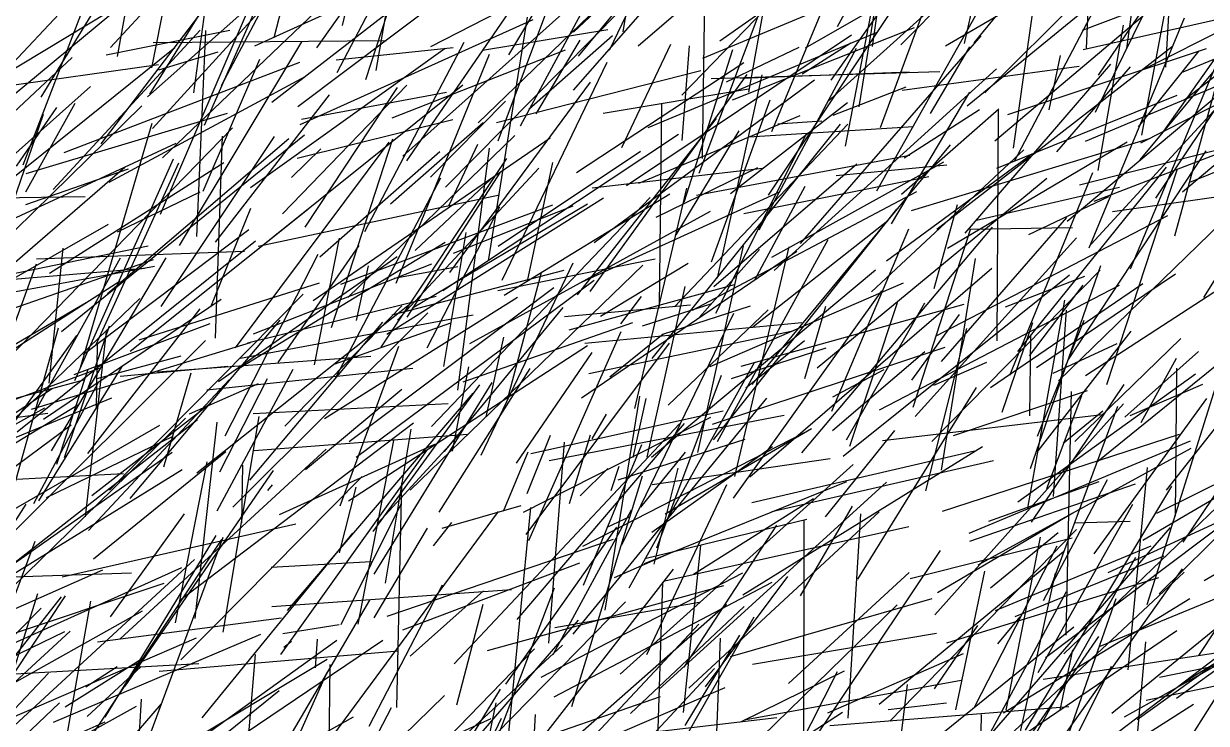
# Model space of a CAD drawing. Header units: metres. Extents: x 0 to 1019, y 0 to 619.
# Drawn here: x 592.2 to 688.9, y 428.6 to 485.8 of the extents above; entities that cross this region are included whole.
import ezdxf

# ---------------------------------------------------------------- set-up
doc = ezdxf.new("R2010")
doc.units = ezdxf.units.M

msp = doc.modelspace()

# ---------------------------------------------------------------- linework, layer by layer
at = {"color": 120}
for p, q in [((637.163, 485.1), (656.778, 503.544)), ((658.248, 481.175), (670.941, 499.064)), ((617.81, 481.805), (626.337, 498.098)), ((577.408, 471.369), (597.196, 471.666)), ((674.341, 446.154), (677.366, 463.185))]:
    msp.add_line(p, q, dxfattribs=at)
at = {"color": 55}
for p, q in [((612.661, 484.653), (617.365, 502.736)), ((659.513, 451.746), (665.922, 462.947)), ((669.164, 418.264), (687.91, 430.13))]:
    msp.add_line(p, q, dxfattribs=at)
at = {"color": 117}
for p, q in [((682.43, 483.773), (685.087, 502.493)), ((669.165, 484.166), (672.203, 498.043)), ((651.816, 433.394), (666.875, 435.939))]:
    msp.add_line(p, q, dxfattribs=at)
at = {"color": 75}
for p, q in [((599.264, 483.845), (615.994, 501.917)), ((679.875, 478.551), (686.525, 492.116)), ((603.346, 470.2), (611.685, 489.588)), ((655.842, 450.69), (671.447, 469.143)), ((603.407, 420.322), (619.161, 429.101))]:
    msp.add_line(p, q, dxfattribs=at)
at = {"color": 229}
for p, q in [((641.22, 485.115), (644.054, 502.261)), ((683.74, 443.529), (703.078, 454.895)), ((601.546, 425.015), (608.489, 443.786))]:
    msp.add_line(p, q, dxfattribs=at)
at = {"color": 224}
for p, q in [((608.358, 480.724), (618.76, 500.445)), ((676.431, 447.123), (677.506, 462.351)), ((603.111, 457.321), (620.565, 458.582))]:
    msp.add_line(p, q, dxfattribs=at)
at = {"color": 19}
for p, q in [((620.174, 481.231), (626.205, 499.996)), ((656.156, 483.824), (670.964, 492.314)), ((585.603, 426.558), (595.953, 436.101))]:
    msp.add_line(p, q, dxfattribs=at)
at = {"color": 231}
for p, q in [((642.459, 483.977), (660.506, 499.594)), ((675.172, 450.836), (682.79, 460.648)), ((618.017, 442.496), (619.373, 447.873))]:
    msp.add_line(p, q, dxfattribs=at)
at = {"color": 17}
for p, q in [((646.01, 479.934), (664.735, 499.25)), ((586.956, 463.061), (602.874, 465.948)), ((636.791, 460.737), (650.321, 464.457)), ((640.502, 440.498), (644.79, 442.379))]:
    msp.add_line(p, q, dxfattribs=at)
at = {"color": 56}
msp.add_line((651.506, 480.188), (654.903, 499.101), dxfattribs=at)
at = {"color": 107}
for p, q in [((663.955, 484.054), (678.427, 498.752)), ((676.849, 456.569), (695.893, 475.099)), ((589.435, 455.768), (593.199, 466.156)), ((680.068, 450.005), (695.919, 462.858)), ((685.095, 439.147), (704.737, 458.58)), ((607.983, 445.953), (614.225, 457.531)), ((648.602, 419.919), (649.191, 435.537)), ((595.558, 429.911), (602.066, 433.986))]:
    msp.add_line(p, q, dxfattribs=at)
at = {"color": 101}
for p, q in [((649.135, 484.402), (668.774, 498.266)), ((603.525, 474.805), (620.64, 491.162)), ((650.825, 481.338), (664.618, 481.844)), ((582.741, 460.333), (601.825, 479.083)), ((635.127, 435.104), (636.417, 451.571)), ((625.979, 424.435), (644.272, 430.741))]:
    msp.add_line(p, q, dxfattribs=at)
at = {"color": 32}
for p, q in [((669.944, 484.213), (681.017, 497.707)), ((602.703, 477.224), (614.904, 490.567)), ((586.331, 429.058), (601.876, 437.774)), ((657.98, 429.407), (669.082, 434.282))]:
    msp.add_line(p, q, dxfattribs=at)
at = {"color": 198}
for p, q in [((602.297, 479.809), (621.964, 497.263)), ((637.397, 473.621), (651.111, 482.627)), ((611.352, 467.579), (631.112, 471.8)), ((637.926, 443.04), (656.069, 452.356)), ((637.03, 429.933), (642.803, 448.798))]:
    msp.add_line(p, q, dxfattribs=at)
at = {"color": 252}
for p, q in [((637.151, 480.354), (651.534, 496.739)), ((587.298, 438.781), (604.326, 450.734)), ((620.845, 437.179), (625.201, 444.52))]:
    msp.add_line(p, q, dxfattribs=at)
at = {"color": 208}
for p, q in [((658.758, 485.557), (664.872, 496.723)), ((624.201, 467.246), (630.403, 473.079)), ((675.19, 432.711), (682.937, 446.474)), ((643.004, 442.051), (656.24, 445.265))]:
    msp.add_line(p, q, dxfattribs=at)
at = {"color": 44}
for p, q in [((662.28, 477.294), (669.475, 496.803)), ((628.666, 459.628), (648.356, 470.467)), ((581.31, 447.99), (600.337, 449)), ((631.872, 423.906), (649.56, 431.482))]:
    msp.add_line(p, q, dxfattribs=at)
at = {"color": 191}
for p, q in [((593.601, 479.771), (603.337, 495.722)), ((645.563, 468.529), (650.703, 477.024)), ((586.365, 434.948), (605.417, 453.525))]:
    msp.add_line(p, q, dxfattribs=at)
at = {"color": 47}
for p, q in [((598.491, 475.968), (613.55, 495.677)), ((651.11, 470.272), (666.227, 473.285)), ((597.019, 458.735), (610.581, 468.957)), ((600.058, 456.965), (608.878, 457.787)), ((674.632, 445.017), (682.235, 456.278))]:
    msp.add_line(p, q, dxfattribs=at)
at = {"color": 2}
for p, q in [((606.948, 477.497), (615.202, 496.215)), ((647.75, 482.968), (659.881, 488.04))]:
    msp.add_line(p, q, dxfattribs=at)
at = {"color": 245}
msp.add_line((679.145, 483.786), (679.684, 496.18), dxfattribs=at)
at = {"color": 27}
for p, q in [((680.125, 481.59), (690.058, 496.295)), ((627.349, 467.027), (637.121, 470.883))]:
    msp.add_line(p, q, dxfattribs=at)
at = {"color": 249}
for p, q in [((602.649, 482.189), (605.201, 495.041)), ((633.366, 447.364), (635.279, 452.123)), ((605.01, 433.743), (619.872, 448.751))]:
    msp.add_line(p, q, dxfattribs=at)
at = {"color": 68}
for p, q in [((661.632, 483.933), (663.212, 495.048)), ((596.82, 457.653), (602.684, 477.653)), ((642.825, 421.29), (651.952, 437.273)), ((671.513, 423.191), (680.137, 435.669))]:
    msp.add_line(p, q, dxfattribs=at)
at = {"color": 162}
for p, q in [((673.153, 475.606), (675.889, 494.94)), ((599.146, 472.831), (615.239, 481.486)), ((627.388, 433.419), (645.84, 453.057)), ((624.532, 421.304), (641.419, 438.504)), ((646.289, 428.385), (650.776, 435.776)), ((650.859, 428.689), (659.339, 432.86))]:
    msp.add_line(p, q, dxfattribs=at)
at = {"color": 67}
for p, q in [((631.874, 483.242), (638.265, 493.995)), ((673.53, 458.973), (685.696, 474.061)), ((608.204, 449.139), (612.125, 456.762)), ((633.069, 445.836), (648.406, 453.59)), ((685.109, 432.336), (704.957, 436.413))]:
    msp.add_line(p, q, dxfattribs=at)
at = {"color": 143}
msp.add_line((632.832, 477.43), (641.769, 494.046), dxfattribs=at)
at = {"color": 140}
for p, q in [((683.527, 474.654), (699.7, 494.127)), ((614.889, 477.968), (626.757, 480.181)), ((671.815, 473.967), (686.572, 479.95)), ((679.775, 471.26), (699.524, 478.897)), ((575.309, 444.007), (593.89, 454.377))]:
    msp.add_line(p, q, dxfattribs=at)
at = {"color": 185}
for p, q in [((685.626, 482.232), (686.318, 494.084)), ((623.526, 474.569), (636.347, 493.257)), ((647.703, 474.75), (647.935, 489.717)), ((602.489, 480.029), (606.584, 486.589)), ((613.218, 434.193), (625.162, 450.873)), ((671.897, 435.072), (673.718, 437.273))]:
    msp.add_line(p, q, dxfattribs=at)
at = {"color": 221}
for p, q in [((614.598, 479.013), (633.666, 493.361)), ((586.605, 479.248), (605.388, 490.568)), ((599.264, 437.278), (605.312, 445.691))]:
    msp.add_line(p, q, dxfattribs=at)
at = {"color": 160}
for p, q in [((621.004, 481.971), (622.886, 492.874)), ((687.61, 472.821), (702.764, 479.051)), ((633.656, 450.638), (649.415, 454.12)), ((625.713, 443.071), (627.204, 444.975)), ((678.152, 444.951), (682.722, 445.1))]:
    msp.add_line(p, q, dxfattribs=at)
at = {"color": 246}
for p, q in [((625.476, 483.92), (644.093, 493.489)), ((677.555, 469.636), (694.264, 483.621))]:
    msp.add_line(p, q, dxfattribs=at)
at = {"color": 37}
for p, q in [((659.425, 475.76), (662.734, 492.938)), ((686.377, 468.428), (691.288, 486.385)), ((613.537, 452.88), (623.1, 462.723)), ((644.633, 440.211), (664.609, 444.647)), ((586.553, 423.908), (606.13, 441.954))]:
    msp.add_line(p, q, dxfattribs=at)
at = {"color": 28}
for p, q in [((667.609, 483.978), (683.051, 493.021)), ((623.789, 447.626), (642.834, 466.046))]:
    msp.add_line(p, q, dxfattribs=at)
at = {"color": 78}
for p, q in [((612.461, 479.362), (628.743, 491.989)), ((610.723, 472.381), (626.652, 483.794)), ((674.141, 427.996), (686.123, 447.959))]:
    msp.add_line(p, q, dxfattribs=at)
at = {"color": 36}
for p, q in [((618.256, 485.633), (619.841, 492.305)), ((617.769, 456.967), (626.309, 473.184)), ((626.162, 445.838), (633.611, 457.573)), ((643.567, 444.206), (653.434, 451.195)), ((662.182, 430.131), (677.248, 442.612))]:
    msp.add_line(p, q, dxfattribs=at)
at = {"color": 92}
for p, q in [((623.191, 474.957), (642.669, 492.355)), ((621.423, 459.323), (631.696, 474.768)), ((647.337, 450.704), (651.066, 467.614)), ((651.254, 456), (656.056, 459.887))]:
    msp.add_line(p, q, dxfattribs=at)
at = {"color": 124}
for p, q in [((631.003, 476.213), (637.074, 492.499)), ((678.561, 472.609), (693.693, 476.456)), ((614.072, 473.2), (616.484, 475.545))]:
    msp.add_line(p, q, dxfattribs=at)
at = {"color": 62}
for p, q in [((653.393, 476.967), (659.806, 492.423)), ((634.102, 478.416), (637.717, 484.445)), ((603.412, 462.648), (612.688, 476.572)), ((644.144, 431.329), (662.765, 448.281))]:
    msp.add_line(p, q, dxfattribs=at)
at = {"color": 151}
for p, q in [((599.84, 483.114), (601.354, 491.504)), ((679.06, 457), (695.059, 467.427)), ((616.778, 453.487), (632.564, 463.42)), ((670.544, 425.423), (687.139, 440.93))]:
    msp.add_line(p, q, dxfattribs=at)
at = {"color": 253}
for p, q in [((611.091, 483.972), (626.08, 490.802)), ((655.725, 467.816), (670.527, 484.8)), ((599.853, 468.755), (606.601, 472.034)), ((590.261, 432.548), (595.262, 438.905)), ((594.593, 428.648), (611.575, 435.842))]:
    msp.add_line(p, q, dxfattribs=at)
at = {"color": 189}
msp.add_line((660.531, 478.991), (662.521, 491.272), dxfattribs=at)
at = {"color": 187}
for p, q in [((670.818, 480.146), (681.535, 490.819)), ((592.126, 474.247), (597.691, 488.725)), ((584.646, 474.465), (600.419, 487.496)), ((682.75, 465.727), (690.925, 485.202)), ((648.444, 466.307), (653.264, 479.563)), ((667.268, 449.273), (670.053, 466.589)), ((618.075, 446.353), (622.853, 459.398)), ((609.803, 418.315), (611.126, 434.201))]:
    msp.add_line(p, q, dxfattribs=at)
at = {"color": 23}
for p, q in [((673.248, 474.537), (682.051, 491.334)), ((620.087, 468.789), (628.204, 484.293)), ((639.753, 437.815), (642.589, 455.332))]:
    msp.add_line(p, q, dxfattribs=at)
at = {"color": 171}
for p, q in [((629.358, 477.689), (642.207, 490.086)), ((616.149, 483.813), (618.873, 487.653)), ((675.037, 457.664), (686.435, 465.318)), ((639.903, 444.598), (641.761, 445.47)), ((633.236, 425.613), (645.351, 441.172))]:
    msp.add_line(p, q, dxfattribs=at)
at = {"color": 118}
for p, q in [((661.972, 472.111), (672.274, 490.389)), ((683.656, 476.678), (685.775, 487.885)), ((621.765, 440.029), (623.87, 452.62)), ((637.701, 447.178), (639.98, 449.391)), ((680.914, 440.89), (694.114, 446.985))]:
    msp.add_line(p, q, dxfattribs=at)
at = {"color": 40}
for p, q in [((579.389, 469.97), (597.98, 489.703)), ((676.081, 478.738), (677.012, 483.191)), ((639.595, 478.464), (651.509, 480.468))]:
    msp.add_line(p, q, dxfattribs=at)
at = {"color": 54}
for p, q in [((637.559, 483.141), (642.865, 489.538)), ((679.522, 467.767), (695.837, 485.49)), ((627.681, 455.82), (630.287, 475.599)), ((687.043, 443.382), (695.155, 455.408)), ((589.029, 425.548), (593.32, 439.176))]:
    msp.add_line(p, q, dxfattribs=at)
at = {"color": 132}
for p, q in [((640.103, 483.637), (642.741, 489.123)), ((594.284, 465.385), (608.552, 474.447)), ((655.746, 438.991), (659.995, 446.311)), ((620.91, 420.806), (636.267, 434.958))]:
    msp.add_line(p, q, dxfattribs=at)
at = {"color": 227}
for p, q in [((678.806, 485.258), (689.46, 489.292)), ((637.472, 463.608), (648.866, 478.037)), ((648.814, 462.108), (656.255, 476.829)), ((623.553, 461.775), (631.193, 473.64)), ((640.238, 447.6), (640.907, 449.59)), ((654.76, 431.812), (664.624, 440.899))]:
    msp.add_line(p, q, dxfattribs=at)
at = {"color": 110}
for p, q in [((606.098, 480.128), (607.207, 488.467)), ((593.202, 466.562), (610.232, 467.179)), ((643.746, 441.575), (645.734, 449.429)), ((675.588, 432.163), (690.799, 434.487))]:
    msp.add_line(p, q, dxfattribs=at)
at = {"color": 128}
for p, q in [((647.446, 473.571), (653.111, 488.688)), ((655.37, 425.045), (667.2, 442.688))]:
    msp.add_line(p, q, dxfattribs=at)
at = {"color": 85}
for p, q in [((653.117, 471.763), (664.411, 488.681)), ((627.245, 450.809), (628.603, 457.722)), ((595.143, 424.439), (597.644, 438.557))]:
    msp.add_line(p, q, dxfattribs=at)
at = {"color": 188}
for p, q in [((687.008, 472.047), (705.728, 487.884)), ((615.963, 457.888), (618.009, 468.241)), ((592.798, 454.255), (610.717, 459.71))]:
    msp.add_line(p, q, dxfattribs=at)
at = {"color": 123}
for p, q in [((687.205, 479.609), (698.203, 488.204)), ((584.072, 446.433), (601.654, 463.302)), ((597.365, 429.104), (601.766, 433.196))]:
    msp.add_line(p, q, dxfattribs=at)
at = {"color": 184}
for p, q in [((626.694, 472.417), (641.04, 486.928)), ((672.52, 462.631), (679.003, 465.146))]:
    msp.add_line(p, q, dxfattribs=at)
at = {"color": 156}
for p, q in [((671.629, 476.216), (684.403, 486.99)), ((649.669, 481.046), (655.622, 483.868)), ((580.21, 450.899), (598.357, 457.612))]:
    msp.add_line(p, q, dxfattribs=at)
at = {"color": 192}
for p, q in [((683.619, 481.952), (694.317, 487.331)), ((652.365, 468.919), (660.306, 483.801)), ((609.507, 459.283), (622.066, 476.1))]:
    msp.add_line(p, q, dxfattribs=at)
at = {"color": 122}
for p, q in [((684.825, 471.511), (695.195, 487.067)), ((609.279, 446.247), (625.239, 462.141)), ((658.361, 452.507), (665.913, 458.978)), ((591.478, 441.744), (606.393, 453.41))]:
    msp.add_line(p, q, dxfattribs=at)
at = {"color": 46}
for p, q in [((614.799, 477.532), (633.867, 486.136)), ((612.429, 441.339), (620.59, 441.801)), ((673.306, 437.285), (685.496, 442.261))]:
    msp.add_line(p, q, dxfattribs=at)
at = {"color": 73}
msp.add_line((630.201, 466.396), (633.395, 486.313), dxfattribs=at)
at = {"color": 20}
for p, q in [((657.951, 479.411), (665.765, 486.444)), ((642.517, 472.739), (655.714, 478.277)), ((641.703, 439.633), (651.993, 458.119))]:
    msp.add_line(p, q, dxfattribs=at)
at = {"color": 212}
msp.add_line((669.379, 479.069), (678.462, 486.481), dxfattribs=at)
at = {"color": 204}
for p, q in [((678.855, 483.676), (691.832, 486.597)), ((671.291, 456.035), (683.743, 464.544)), ((680.249, 434.88), (692.776, 440.023))]:
    msp.add_line(p, q, dxfattribs=at)
at = {"color": 106}
for p, q in [((679.349, 467.456), (687.164, 486.261)), ((648.332, 457.76), (664.151, 464.591))]:
    msp.add_line(p, q, dxfattribs=at)
at = {"color": 59}
msp.add_line((594.573, 472.217), (606.616, 485.256), dxfattribs=at)
at = {"color": 250}
for p, q in [((598.911, 483.256), (609.025, 485.268)), ((651.773, 456.279), (668.004, 475.871)), ((581.509, 452.478), (597.076, 456.656)), ((620.841, 440.765), (630.494, 456.449)), ((626.408, 444.516), (632.88, 446.389))]:
    msp.add_line(p, q, dxfattribs=at)
at = {"color": 70}
for p, q in [((606.338, 468.382), (607.061, 485.23)), ((595.486, 475.257), (614.749, 482.64)), ((649.996, 471.907), (659.575, 479.342))]:
    msp.add_line(p, q, dxfattribs=at)
at = {"color": 228}
msp.add_line((629.722, 483.618), (639.97, 485.303), dxfattribs=at)
at = {"color": 155}
for p, q in [((643.267, 477.3), (662.018, 485.101)), ((658.396, 478.301), (664.37, 480.633)), ((684.891, 445.751), (703.076, 454.771)), ((580.887, 420.755), (598.826, 428.673))]:
    msp.add_line(p, q, dxfattribs=at)
at = {"color": 43}
for p, q in [((650.171, 479.568), (665.078, 485.474)), ((587.52, 433.397), (605.106, 441.292))]:
    msp.add_line(p, q, dxfattribs=at)
at = {"color": 158}
for p, q in [((680.107, 473.781), (682.168, 485.668)), ((681.271, 470.424), (695.793, 472.464))]:
    msp.add_line(p, q, dxfattribs=at)
at = {"color": 115}
for p, q in [((683.596, 476.051), (702.351, 485.577)), ((589.363, 433.08), (595.52, 436.067)), ((604.137, 423.619), (621.559, 435.367)), ((597.255, 431.557), (599.799, 433.198))]:
    msp.add_line(p, q, dxfattribs=at)
at = {"color": 64}
for p, q in [((685.482, 477.001), (691.116, 485.009)), ((645.423, 462.625), (659.606, 477.575)), ((578.013, 445.13), (594.503, 455.946)), ((637.45, 427.536), (649.689, 438.306)), ((651.114, 428.846), (668.882, 432.077)), ((623.369, 418.524), (631.183, 431.358))]:
    msp.add_line(p, q, dxfattribs=at)
at = {"color": 97}
for p, q in [((602.755, 484.259), (621.829, 484.414)), ((607.465, 462.638), (610.765, 470.7)), ((622.317, 461.986), (636.406, 465.621)), ((662.189, 454.201), (681.83, 464.391)), ((590.409, 443.277), (607.046, 459.864))]:
    msp.add_line(p, q, dxfattribs=at)
at = {"color": 21}
for p, q in [((604.921, 467.653), (614.935, 484.301)), ((672.702, 478.358), (688.948, 483.769)), ((612.465, 438.113), (632.096, 439.517))]:
    msp.add_line(p, q, dxfattribs=at)
at = {"color": 247}
msp.add_line((633.499, 478.792), (640.339, 484.824), dxfattribs=at)
at = {"color": 50}
for p, q in [((641.116, 475.653), (645.126, 484.114)), ((613.454, 434.791), (614.079, 435.276))]:
    msp.add_line(p, q, dxfattribs=at)
at = {"color": 175}
for p, q in [((641.493, 472.556), (659.914, 484.89)), ((617.726, 482.836), (627.299, 483.852)), ((610.672, 448.438), (621.556, 461.364)), ((587.314, 438.298), (605.134, 449.331))]:
    msp.add_line(p, q, dxfattribs=at)
at = {"color": 225}
for p, q in [((646.044, 476.24), (646.654, 483.985)), ((595.255, 460.624), (615.138, 476.696))]:
    msp.add_line(p, q, dxfattribs=at)
at = {"color": 112}
for p, q in [((655.877, 481.686), (659.847, 484.215)), ((650.353, 448.752), (654.798, 467.549))]:
    msp.add_line(p, q, dxfattribs=at)
at = {"color": 211}
for p, q in [((578.119, 466.171), (596.13, 483.015)), ((674.515, 453.715), (674.588, 460.245)), ((682.714, 453.731), (688.652, 456.294))]:
    msp.add_line(p, q, dxfattribs=at)
at = {"color": 53}
for p, q in [((585.179, 468.281), (604.525, 483.835)), ((664.946, 454.435), (669.654, 468.964))]:
    msp.add_line(p, q, dxfattribs=at)
at = {"color": 39}
for p, q in [((603.227, 482.028), (608.082, 483.483)), ((679.072, 476.177), (690.352, 480.932)), ((619.362, 450.318), (638.86, 464.813)), ((579.884, 452.835), (597.283, 462.986)), ((594.027, 447.034), (604.382, 452.059)), ((619.532, 436.67), (622.443, 451.696)), ((622.712, 429.843), (623.105, 448.241))]:
    msp.add_line(p, q, dxfattribs=at)
at = {"color": 238}
for p, q in [((622.32, 478.103), (636.515, 483.657)), ((642.972, 441.624), (659.514, 448.347)), ((663.045, 428.723), (678.328, 444.414)), ((616.035, 433.111), (616.202, 435.449)), ((623.624, 412.926), (631.267, 428.977))]:
    msp.add_line(p, q, dxfattribs=at)
at = {"color": 77}
for p, q in [((622.655, 464.559), (630.275, 483.309)), ((622.753, 461.541), (634.323, 473.964))]:
    msp.add_line(p, q, dxfattribs=at)
at = {"color": 237}
for p, q in [((646.21, 471.186), (650.199, 483.682)), ((686.517, 430.626), (706.327, 444.9))]:
    msp.add_line(p, q, dxfattribs=at)
at = {"color": 215}
for p, q in [((666.362, 478.456), (669.587, 483.907)), ((616.413, 426.135), (631.023, 445.888)), ((671.748, 414.335), (681.196, 433.238)), ((662.536, 415.807), (664.49, 431.725))]:
    msp.add_line(p, q, dxfattribs=at)
at = {"color": 103}
for p, q in [((666.903, 468.985), (686.182, 483.943)), ((622.18, 471.068), (629.765, 477.71))]:
    msp.add_line(p, q, dxfattribs=at)
at = {"color": 142}
for p, q in [((683.4, 477.365), (688.365, 483.581)), ((646.893, 462.365), (665.259, 472.056)), ((659.778, 451.221), (663.68, 462.992)), ((671.064, 427.358), (686.02, 444.568))]:
    msp.add_line(p, q, dxfattribs=at)
at = {"color": 180}
for p, q in [((686.907, 481.794), (690.969, 483.458)), ((618.112, 464.481), (635.464, 470.964)), ((622.477, 464.985), (627.688, 465.941)), ((669.551, 444.113), (687.649, 451.67)), ((646.988, 440.761), (656.798, 446.949))]:
    msp.add_line(p, q, dxfattribs=at)
at = {"color": 194}
for p, q in [((587.707, 480.271), (603.182, 482.446)), ((680.793, 456.274), (686.592, 473.907)), ((593.794, 453.432), (608.333, 463.247)), ((687.022, 431.874), (697.626, 438.415))]:
    msp.add_line(p, q, dxfattribs=at)
at = {"color": 169}
for p, q in [((606.842, 472.092), (611.495, 482.879)), ((627.024, 465.432), (638.56, 480.997)), ((617.567, 457.946), (627.127, 461.328)), ((649.723, 414.941), (658.751, 432.8))]:
    msp.add_line(p, q, dxfattribs=at)
at = {"color": 167}
for p, q in [((631.309, 464.803), (639.901, 482.641)), ((669.571, 468.986), (677.989, 469.116))]:
    msp.add_line(p, q, dxfattribs=at)
at = {"color": 240}
for p, q in [((653.575, 465.607), (671.764, 482.088)), ((643.531, 450.328), (661.874, 465.656))]:
    msp.add_line(p, q, dxfattribs=at)
at = {"color": 116}
for p, q in [((664.063, 480.354), (678.54, 482.321)), ((588.372, 463.61), (600.434, 474.052)), ((591.617, 452.416), (611.136, 468.027)), ((664.708, 440.395), (677.964, 443.729))]:
    msp.add_line(p, q, dxfattribs=at)
at = {"color": 159}
msp.add_line((669.219, 468.651), (681.131, 482.473), dxfattribs=at)
at = {"color": 200}
msp.add_line((676.706, 475.322), (682.731, 482.265), dxfattribs=at)
at = {"color": 164}
for p, q in [((630.865, 477.698), (647.582, 481.96)), ((657.11, 457.645), (675.893, 473.168))]:
    msp.add_line(p, q, dxfattribs=at)
at = {"color": 149}
for p, q in [((638.515, 463.885), (651.364, 481.622)), ((677.623, 458.243), (688.933, 475.387)), ((650.886, 457.773), (669.123, 462.858)), ((632.488, 449.851), (638.688, 458.89)), ((605.729, 453.885), (611.378, 456.369)), ((646.597, 431.428), (662.162, 445.851)), ((682.261, 429.086), (698.558, 438.229)), ((635.818, 419.21), (648.689, 433.03))]:
    msp.add_line(p, q, dxfattribs=at)
at = {"color": 35}
msp.add_line((638.838, 467.883), (656.881, 481.196), dxfattribs=at)
at = {"color": 63}
for p, q in [((648.416, 481.304), (667.135, 481.874)), ((597.752, 447.189), (607.44, 454.755)), ((671.275, 439.647), (676.818, 444.159)), ((587.607, 422.325), (601.394, 429.962))]:
    msp.add_line(p, q, dxfattribs=at)
at = {"color": 95}
for p, q in [((648.929, 464.98), (652.611, 481.599)), ((672.352, 429.427), (687.609, 438.757))]:
    msp.add_line(p, q, dxfattribs=at)
at = {"color": 217}
for p, q in [((583.528, 468.118), (597.633, 480.65)), ((640.966, 432.589), (660.055, 449.728))]:
    msp.add_line(p, q, dxfattribs=at)
at = {"color": 66}
for p, q in [((608.739, 465.279), (628.089, 480.794)), ((638.405, 457.17), (655.118, 460.678))]:
    msp.add_line(p, q, dxfattribs=at)
at = {"color": 239}
msp.add_line((613.336, 470.237), (623.518, 480.753), dxfattribs=at)
at = {"color": 58}
for p, q in [((615.186, 469.142), (622.747, 480.558)), ((638.087, 459.645), (655.847, 461.337)), ((588.045, 434.81), (603.67, 440.023))]:
    msp.add_line(p, q, dxfattribs=at)
at = {"color": 114}
for p, q in [((663.183, 469.413), (669.602, 480.177)), ((618.734, 446.77), (638.294, 459.456))]:
    msp.add_line(p, q, dxfattribs=at)
at = {"color": 83}
for p, q in [((592.326, 472.045), (596.367, 479.287)), ((574.649, 451.266), (594.131, 453.939)), ((600.468, 431.597), (612.596, 449.25)), ((630.124, 434.506), (649.47, 439.822))]:
    msp.add_line(p, q, dxfattribs=at)
at = {"color": 138}
for p, q in [((607.852, 467.908), (617.198, 479.985)), ((674.474, 458.627), (678.858, 464.408)), ((615.236, 449.334), (623.113, 455.883)), ((599.012, 421.865), (617.792, 435.358))]:
    msp.add_line(p, q, dxfattribs=at)
at = {"color": 74}
for p, q in [((625.448, 473.241), (631.585, 479.442)), ((671.837, 459.85), (671.943, 478.718)), ((672.56, 429.643), (675.37, 443.791))]:
    msp.add_line(p, q, dxfattribs=at)
at = {"color": 248}
for p, q in [((644.192, 462.661), (644.382, 479.266)), ((635.169, 450.072), (654.395, 453.778)), ((681.109, 427.36), (698.145, 440.345))]:
    msp.add_line(p, q, dxfattribs=at)
at = {"color": 42}
for p, q in [((590.018, 467.501), (593.777, 478.381)), ((621.138, 444.923), (627.934, 452.327)), ((587.479, 432.392), (606.491, 433.457))]:
    msp.add_line(p, q, dxfattribs=at)
at = {"color": 255}
for p, q in [((591.563, 474.143), (594.877, 478.935)), ((674.42, 468.547), (680.979, 471.667)), ((660.415, 440.35), (670.136, 456.02)), ((588.576, 440.564), (592.358, 446.499))]:
    msp.add_line(p, q, dxfattribs=at)
at = {"color": 181}
for p, q in [((592.361, 473.545), (608.855, 478.464)), ((653.883, 477.613), (657.471, 477.84))]:
    msp.add_line(p, q, dxfattribs=at)
at = {"color": 87}
msp.add_line((663.996, 471.838), (671.962, 478.829), dxfattribs=at)
at = {"color": 60}
for p, q in [((664.206, 474.818), (670.38, 478.761)), ((593.402, 446.76), (600.233, 457.755)), ((668.258, 452.095), (679.21, 455.774)), ((682.552, 432.931), (684.136, 449.494))]:
    msp.add_line(p, q, dxfattribs=at)
at = {"color": 210}
for p, q in [((589.891, 457.387), (609.253, 477.282)), ((642.669, 446.243), (646.322, 450.745))]:
    msp.add_line(p, q, dxfattribs=at)
at = {"color": 145}
msp.add_line((614.539, 474.78), (627.274, 477.959), dxfattribs=at)
at = {"color": 1}
for p, q in [((643.597, 458.402), (659.005, 477.575)), ((608.644, 452.074), (616.273, 466.934)), ((631.744, 455.054), (634.552, 465.445)), ((656.015, 426.321), (656.029, 445.137)), ((666.709, 431.37), (670.248, 436.574))]:
    msp.add_line(p, q, dxfattribs=at)
at = {"color": 14}
msp.add_line((651.513, 476.547), (664.975, 477.387), dxfattribs=at)
at = {"color": 213}
for p, q in [((599.013, 463.73), (613.872, 476.389)), ((613.378, 435.905), (617.969, 436.637))]:
    msp.add_line(p, q, dxfattribs=at)
at = {"color": 108}
for p, q in [((607.86, 460.059), (608.42, 476.594)), ((636.421, 461.834), (646.739, 462.803)), ((598.125, 454.311), (598.215, 459.541)), ((598.176, 456.776), (605.048, 458.612))]:
    msp.add_line(p, q, dxfattribs=at)
at = {"color": 82}
for p, q in [((615.858, 463.147), (635.257, 476.463)), ((647.48, 461.787), (652.383, 467.31))]:
    msp.add_line(p, q, dxfattribs=at)
at = {"color": 199}
for p, q in [((617.345, 460.943), (622.377, 476.381)), ((643.603, 448.088), (658.158, 450.215)), ((627.614, 430.083), (629.778, 438.311))]:
    msp.add_line(p, q, dxfattribs=at)
at = {"color": 174}
msp.add_line((618.702, 463.392), (632.354, 476.634), dxfattribs=at)
at = {"color": 57}
for p, q in [((626.461, 463.964), (645.744, 476.746)), ((642.189, 454.309), (646.433, 472.325)), ((598.208, 435.235), (613.272, 437.181))]:
    msp.add_line(p, q, dxfattribs=at)
at = {"color": 26}
for p, q in [((664.815, 470.513), (684.305, 476.393)), ((609.933, 457.682), (626.668, 467.91)), ((642.04, 450.317), (643.106, 455.141))]:
    msp.add_line(p, q, dxfattribs=at)
at = {"color": 129}
for p, q in [((585.452, 467.1), (604.639, 476.017)), ((595.512, 450.302), (599.18, 461.074)), ((675.618, 438.618), (680.869, 448.513)), ((658.142, 428.374), (677.683, 429.938))]:
    msp.add_line(p, q, dxfattribs=at)
at = {"color": 121}
for p, q in [((616.407, 466.733), (626.225, 475.334)), ((594.429, 450.841), (603.826, 466.634)), ((591, 445.86), (603.294, 452.945))]:
    msp.add_line(p, q, dxfattribs=at)
at = {"color": 197}
msp.add_line((626.976, 470.958), (629.33, 475.923), dxfattribs=at)
at = {"color": 111}
for p, q in [((630.99, 467.581), (642.628, 475.357)), ((638.673, 472.351), (652.613, 473.978))]:
    msp.add_line(p, q, dxfattribs=at)
at = {"color": 38}
for p, q in [((661.545, 463.853), (673.999, 475.468)), ((672.877, 457.034), (679.65, 473.605)), ((589.782, 442.238), (595.001, 460.903)), ((659.626, 428.976), (660.669, 445.701))]:
    msp.add_line(p, q, dxfattribs=at)
at = {"color": 196}
for p, q in [((667.756, 467.42), (682.477, 476.119)), ((612.151, 447.605), (612.533, 448.073)), ((603.253, 432.819), (622.834, 434.482))]:
    msp.add_line(p, q, dxfattribs=at)
at = {"color": 6}
for p, q in [((688.743, 463.403), (696.158, 475.292)), ((589.673, 461.942), (602.788, 466.501)), ((635.604, 426.912), (653.786, 429.035))]:
    msp.add_line(p, q, dxfattribs=at)
at = {"color": 216}
for p, q in [((596.354, 456.594), (604.432, 474.737)), ((626.533, 457.744), (628.366, 468.722)), ((600.052, 435.479), (616.922, 450.98))]:
    msp.add_line(p, q, dxfattribs=at)
at = {"color": 203}
msp.add_line((598.097, 459.545), (604.864, 474.399), dxfattribs=at)
at = {"color": 105}
for p, q in [((633.38, 464.719), (635.464, 474.437)), ((625.173, 459.284), (631.117, 470.804)), ((659.216, 450.403), (677.76, 465.241)), ((601.611, 459.921), (616.376, 464.587)), ((597.884, 442.025), (608.701, 450.807))]:
    msp.add_line(p, q, dxfattribs=at)
at = {"color": 29}
for p, q in [((647.229, 471.776), (664.684, 475.025)), ((665.105, 425.947), (678.095, 436.459))]:
    msp.add_line(p, q, dxfattribs=at)
at = {"color": 209}
msp.add_line((648.654, 464.291), (660.334, 474.322), dxfattribs=at)
at = {"color": 173}
for p, q in [((653.395, 466.692), (667.468, 474.486)), ((586.797, 464.415), (602.345, 467.621))]:
    msp.add_line(p, q, dxfattribs=at)
at = {"color": 244}
for p, q in [((662.766, 466.405), (674.541, 475.049)), ((674.555, 449.395), (680.311, 466.01)), ((618.149, 436.64), (623.076, 446.573)), ((577.246, 413.412), (595.101, 430.221))]:
    msp.add_line(p, q, dxfattribs=at)
at = {"color": 9}
for p, q in [((592.325, 470.987), (600.738, 473.927)), ((599.197, 447.642), (615.037, 463.652))]:
    msp.add_line(p, q, dxfattribs=at)
at = {"color": 130}
for p, q in [((643.91, 469.961), (652.246, 474.037)), ((684.026, 430.453), (698.698, 433.533))]:
    msp.add_line(p, q, dxfattribs=at)
at = {"color": 41}
for p, q in [((658.652, 473.361), (667.699, 474.238)), ((644.667, 445.701), (656.647, 452.678)), ((588.271, 412.631), (603.451, 430.154))]:
    msp.add_line(p, q, dxfattribs=at)
at = {"color": 205}
msp.add_line((652.005, 464.841), (656.104, 472.497), dxfattribs=at)
at = {"color": 7}
for p, q in [((670.129, 469.716), (681.828, 472.414)), ((637.857, 464.666), (653.972, 472.013)), ((665.132, 453.666), (678.329, 468.281)), ((675.782, 433.95), (692.579, 446.599)), ((617.645, 417.858), (633.953, 434.642))]:
    msp.add_line(p, q, dxfattribs=at)
at = {"color": 201}
for p, q in [((621.871, 460.4), (639.616, 471.542)), ((662.457, 451.683), (680.416, 453.815))]:
    msp.add_line(p, q, dxfattribs=at)
at = {"color": 100}
for p, q in [((625.526, 452.827), (643.442, 471.573)), ((666.96, 439.262), (678.016, 445.787))]:
    msp.add_line(p, q, dxfattribs=at)
at = {"color": 220}
for p, q in [((631.478, 463.575), (645.049, 471.883)), ((584.359, 447.172), (596.605, 454.602)), ((598.833, 429.053), (607.918, 443.934))]:
    msp.add_line(p, q, dxfattribs=at)
at = {"color": 170}
for p, q in [((600.873, 458.992), (615.376, 470.585)), ((587.383, 426.651), (595.572, 438.984)), ((670.228, 414.888), (670.547, 429.27))]:
    msp.add_line(p, q, dxfattribs=at)
at = {"color": 251}
for p, q in [((623.972, 462.553), (638.291, 471.061)), ((639.372, 461.863), (646.547, 466.214))]:
    msp.add_line(p, q, dxfattribs=at)
at = {"color": 61}
for p, q in [((648.623, 451.76), (663.607, 470.628)), ((644.459, 460.38), (651.644, 462.702))]:
    msp.add_line(p, q, dxfattribs=at)
at = {"color": 12}
for p, q in [((666.662, 464.123), (668.583, 471.002)), ((595.309, 440.55), (614.445, 444.882))]:
    msp.add_line(p, q, dxfattribs=at)
at = {"color": 8}
for p, q in [((651.842, 460.988), (662.877, 469.696)), ((675.815, 422.39), (681.557, 438.767)), ((622.176, 419.165), (637.57, 436.999)), ((617.054, 419.786), (617.254, 433.382))]:
    msp.add_line(p, q, dxfattribs=at)
at = {"color": 93}
for p, q in [((666.851, 460.246), (685.793, 470.093)), ((629.608, 450.482), (637.128, 466.242))]:
    msp.add_line(p, q, dxfattribs=at)
at = {"color": 176}
msp.add_line((667.273, 458.145), (677.522, 469.94), dxfattribs=at)
at = {"color": 139}
for p, q in [((580.901, 459.042), (599.091, 469.386)), ((587.247, 456.565), (600.046, 464.762)), ((678.185, 451.616), (686.874, 460.034)), ((635.572, 430.72), (653.406, 440.112)), ((580.295, 417.942), (594.19, 432.666))]:
    msp.add_line(p, q, dxfattribs=at)
at = {"color": 242}
msp.add_line((658.293, 454.085), (664.614, 469.018), dxfattribs=at)
at = {"color": 254}
for p, q in [((612.988, 458.081), (619.609, 467.659)), ((637.142, 435.858), (652.98, 455.151)), ((600.6, 410.576), (601.808, 430.532))]:
    msp.add_line(p, q, dxfattribs=at)
at = {"color": 193}
msp.add_line((648.95, 451.612), (657.987, 468.134), dxfattribs=at)
at = {"color": 127}
for p, q in [((593.162, 454.137), (600.075, 466.632)), ((592.98, 446.546), (598.295, 456.464)), ((677.484, 435.774), (677.904, 455.71)), ((613.093, 445.652), (625.817, 451.386))]:
    msp.add_line(p, q, dxfattribs=at)
at = {"color": 30}
for p, q in [((594.245, 456.398), (595.402, 467.422)), ((669.986, 429.869), (676.733, 443.086))]:
    msp.add_line(p, q, dxfattribs=at)
at = {"color": 235}
for p, q in [((608.104, 456.534), (622.73, 466.745)), ((688.322, 434.101), (699.294, 450.691)), ((631.625, 431.773), (640.695, 444.597)), ((620.422, 428.338), (626.429, 439.891))]:
    msp.add_line(p, q, dxfattribs=at)
at = {"color": 182}
for p, q in [((630.955, 463.956), (643.845, 466.568)), ((610.012, 444.924), (610.107, 449.664))]:
    msp.add_line(p, q, dxfattribs=at)
at = {"color": 104}
msp.add_line((637.811, 455.187), (655.44, 467.192), dxfattribs=at)
at = {"color": 86}
for p, q in [((584.054, 464.292), (602.046, 465.784)), ((641.104, 443.17), (650.271, 462.106)), ((637.976, 439.855), (642.758, 451.381))]:
    msp.add_line(p, q, dxfattribs=at)
at = {"color": 52}
msp.add_line((610.968, 460.414), (625.576, 466.156), dxfattribs=at)
at = {"color": 34}
for p, q in [((619.401, 461.508), (620.387, 465.979)), ((650.084, 456.772), (657.829, 459.285)), ((683.617, 453.161), (686.502, 458.442)), ((631.853, 427.785), (633.675, 446.201))]:
    msp.add_line(p, q, dxfattribs=at)
at = {"color": 119}
for p, q in [((651.591, 448.715), (671.396, 465.8)), ((676.423, 457.216), (681.645, 459.641)), ((670.265, 441.529), (687.697, 451.078)), ((635.496, 434.187), (641.892, 446.033))]:
    msp.add_line(p, q, dxfattribs=at)
at = {"color": 157}
for p, q in [((666.477, 451.604), (680.27, 465.636)), ((600.875, 446.949), (613.143, 461.528))]:
    msp.add_line(p, q, dxfattribs=at)
at = {"color": 99}
msp.add_line((618.807, 451.611), (635.537, 464.199), dxfattribs=at)
at = {"color": 207}
msp.add_line((643.193, 450.327), (646.297, 464.279), dxfattribs=at)
at = {"color": 172}
for p, q in [((650.253, 446.965), (662.378, 463.927)), ((685.678, 447.638), (694.776, 459.193))]:
    msp.add_line(p, q, dxfattribs=at)
at = {"color": 223}
for p, q in [((606.336, 449.062), (623.983, 463.047)), ((667.358, 445.902), (686.759, 452.218)), ((606.779, 429.002), (619.089, 444.124))]:
    msp.add_line(p, q, dxfattribs=at)
at = {"color": 71}
for p, q in [((610.484, 459.677), (625.929, 463.509)), ((594.887, 449.755), (597.452, 457.527)), ((597.457, 444.324), (608.98, 456.652)), ((679.762, 442.432), (689, 455.133)), ((647.957, 431.541), (654.69, 440.567)), ((627.622, 415.054), (630.838, 430.234))]:
    msp.add_line(p, q, dxfattribs=at)
at = {"color": 49}
msp.add_line((641.042, 461.239), (642.716, 463.465), dxfattribs=at)
at = {"color": 15}
for p, q in [((642.796, 461.066), (648.387, 462.874)), ((684.116, 438.267), (690.188, 457.591)), ((668.451, 429.663), (670.831, 441.013))]:
    msp.add_line(p, q, dxfattribs=at)
at = {"color": 88}
msp.add_line((656.089, 456.76), (657.804, 462.676), dxfattribs=at)
at = {"color": 148}
for p, q in [((597.403, 450.64), (606.598, 462.459)), ((606.187, 437.143), (608.001, 453.191))]:
    msp.add_line(p, q, dxfattribs=at)
at = {"color": 45}
msp.add_line((609.918, 458.421), (628.945, 461.973), dxfattribs=at)
at = {"color": 91}
for p, q in [((626.589, 450.794), (636.323, 462.578)), ((604.584, 436.79), (607.171, 449.95)), ((671.154, 445.106), (680.171, 448.342)), ((682.404, 417.217), (683.998, 435.214))]:
    msp.add_line(p, q, dxfattribs=at)
at = {"color": 11}
for p, q in [((644.894, 454.592), (653.078, 462.385)), ((651.739, 446.618), (669.976, 450.854))]:
    msp.add_line(p, q, dxfattribs=at)
at = {"color": 243}
for p, q in [((664.855, 456.62), (668.737, 461.998)), ((672.241, 454.007), (674.746, 461.361)), ((636.821, 446.551), (638.549, 452.166))]:
    msp.add_line(p, q, dxfattribs=at)
at = {"color": 226}
msp.add_line((596.294, 457.09), (607.427, 461.265), dxfattribs=at)
at = {"color": 183}
msp.add_line((628.136, 456.506), (642.025, 461.359), dxfattribs=at)
at = {"color": 90}
for p, q in [((666.004, 447.582), (669.36, 460.854)), ((590.295, 451.677), (596.499, 460.278))]:
    msp.add_line(p, q, dxfattribs=at)
at = {"color": 136}
for p, q in [((675.144, 452.039), (678.963, 461.55)), ((643.153, 434.195), (649.697, 448.089))]:
    msp.add_line(p, q, dxfattribs=at)
at = {"color": 146}
msp.add_line((597.234, 445.458), (598.936, 460.6), dxfattribs=at)
at = {"color": 234}
for p, q in [((630.002, 453.642), (631.45, 460.156)), ((676.2, 439.607), (681.7, 454.516)), ((611.193, 419.755), (616.966, 432.691))]:
    msp.add_line(p, q, dxfattribs=at)
at = {"color": 219}
for p, q in [((633.503, 443.516), (641.066, 460.603)), ((611.024, 450.877), (628.476, 452.206)), ((636.868, 425.409), (647.411, 436.679))]:
    msp.add_line(p, q, dxfattribs=at)
at = {"color": 232}
for p, q in [((640.139, 456.892), (644.506, 460.423)), ((598.879, 422.951), (617.002, 433.819))]:
    msp.add_line(p, q, dxfattribs=at)
at = {"color": 65}
for p, q in [((633.294, 444.001), (645.005, 459.668)), ((653.391, 445.896), (671.522, 450.053)), ((641.822, 429.349), (651.117, 438.128)), ((647.704, 422.052), (659.174, 429.466))]:
    msp.add_line(p, q, dxfattribs=at)
at = {"color": 214}
for p, q in [((648.53, 453.023), (667.582, 459.328)), ((632.536, 437.057), (646.243, 453.091))]:
    msp.add_line(p, q, dxfattribs=at)
at = {"color": 24}
msp.add_line((682.289, 453.616), (688.293, 458.977), dxfattribs=at)
at = {"color": 222}
for p, q in [((666.636, 456.214), (670.991, 458.096)), ((643.926, 422.585), (644.468, 440.118))]:
    msp.add_line(p, q, dxfattribs=at)
at = {"color": 152}
for p, q in [((603.63, 449.537), (605.87, 457.242)), ((675.881, 447.769), (678.757, 455.365)), ((667.701, 435.149), (685.047, 440.482))]:
    msp.add_line(p, q, dxfattribs=at)
at = {"color": 5}
msp.add_line((607.158, 455.827), (623.996, 457.62), dxfattribs=at)
at = {"color": 98}
for p, q in [((643.975, 442.915), (649.276, 457.046)), ((682.324, 418.969), (691.06, 432.775))]:
    msp.add_line(p, q, dxfattribs=at)
at = {"color": 154}
msp.add_line((658.369, 455.257), (662.583, 457.503), dxfattribs=at)
at = {"color": 147}
msp.add_line((673.524, 446.67), (688.048, 457.142), dxfattribs=at)
at = {"color": 13}
for p, q in [((686.435, 445.506), (686.537, 457.603)), ((621.905, 437.334), (640.44, 443.623))]:
    msp.add_line(p, q, dxfattribs=at)
at = {"color": 179}
for p, q in [((620.769, 444.238), (629.504, 456.235)), ((672.99, 424.476), (676.613, 440.846)), ((683.3, 428.861), (691.346, 434.662))]:
    msp.add_line(p, q, dxfattribs=at)
at = {"color": 51}
msp.add_line((580.876, 447.614), (599.376, 455.183), dxfattribs=at)
at = {"color": 135}
for p, q in [((613.756, 437.8), (628.954, 455.557)), ((584.787, 444.635), (596.043, 452.976)), ((608.487, 436.023), (611.423, 453.66)), ((623.186, 436.21), (637.674, 441.69)), ((617.29, 423.022), (630.42, 428.953))]:
    msp.add_line(p, q, dxfattribs=at)
at = {"color": 89}
for p, q in [((610.953, 453.911), (626.905, 454.732)), ((635.631, 436.4), (647.441, 438.466)), ((633.514, 420.173), (634.051, 429.283))]:
    msp.add_line(p, q, dxfattribs=at)
at = {"color": 218}
msp.add_line((666.737, 437.436), (682.166, 454.706), dxfattribs=at)
at = {"color": 168}
msp.add_line((677.241, 451.488), (680.473, 454.134), dxfattribs=at)
at = {"color": 141}
for p, q in [((604.954, 438.641), (624.051, 453.141)), ((590.488, 440.51), (600.99, 440.867))]:
    msp.add_line(p, q, dxfattribs=at)
at = {"color": 177}
for p, q in [((638.678, 451.823), (639.863, 453.843)), ((630.515, 426.279), (635.612, 439.644))]:
    msp.add_line(p, q, dxfattribs=at)
at = {"color": 144}
msp.add_line((657.783, 445.458), (663.463, 452.51), dxfattribs=at)
at = {"color": 69}
msp.add_line((640.826, 448.482), (651.22, 451.815), dxfattribs=at)
at = {"color": 22}
msp.add_line((651.024, 439.056), (670.636, 451.211), dxfattribs=at)
at = {"color": 125}
for p, q in [((631.417, 445.924), (633.451, 450.77)), ((646.166, 429.438), (647.576, 443.096))]:
    msp.add_line(p, q, dxfattribs=at)
at = {"color": 48}
msp.add_line((677.286, 434.239), (694.697, 450.933), dxfattribs=at)
at = {"color": 233}
for p, q in [((688.777, 440.239), (706.187, 450.552)), ((681.225, 429.382), (692.078, 438.257)), ((676.992, 429.63), (678.009, 434.559))]:
    msp.add_line(p, q, dxfattribs=at)
at = {"color": 190}
msp.add_line((669.593, 443.473), (683.158, 448.147), dxfattribs=at)
at = {"color": 230}
msp.add_line((646.225, 433.142), (653.809, 444.767), dxfattribs=at)
at = {"color": 109}
msp.add_line((586.434, 425.697), (593.11, 443.47), dxfattribs=at)
at = {"color": 33}
msp.add_line((596.418, 425.573), (608.379, 443.59), dxfattribs=at)
at = {"color": 4}
msp.add_line((671.699, 437.801), (684.44, 443.065), dxfattribs=at)
at = {"color": 133}
msp.add_line((672.499, 423.309), (683.187, 442.147), dxfattribs=at)
at = {"color": 195}
msp.add_line((588.134, 436.451), (598.642, 441.128), dxfattribs=at)
at = {"color": 10}
msp.add_line((634.504, 432.342), (651.006, 440.876), dxfattribs=at)
at = {"color": 150}
for p, q in [((675.277, 424.67), (686.986, 441.206)), ((578.607, 422.879), (593.591, 437.972)), ((612.311, 416.906), (626.589, 430.838))]:
    msp.add_line(p, q, dxfattribs=at)
at = {"color": 94}
msp.add_line((611.874, 423.953), (620.503, 438.638), dxfattribs=at)
at = {"color": 126}
for p, q in [((623.801, 434.055), (629.784, 439.386)), ((671.622, 426.021), (686.529, 436.164))]:
    msp.add_line(p, q, dxfattribs=at)
at = {"color": 131}
msp.add_line((650.011, 434.035), (666.515, 438.764), dxfattribs=at)
at = {"color": 206}
msp.add_line((668.703, 423.021), (677.497, 439.33), dxfattribs=at)
at = {"color": 113}
for p, q in [((651.465, 426.402), (663.659, 438.253)), ((586.482, 427.002), (606.3, 435.548))]:
    msp.add_line(p, q, dxfattribs=at)
at = {"color": 102}
msp.add_line((595.326, 416.904), (613.067, 431.244), dxfattribs=at)
at = {"color": 18}
msp.add_line((612.443, 411.075), (622.253, 429.842), dxfattribs=at)
at = {"color": 202}
msp.add_line((662.914, 429.683), (667.693, 430.247), dxfattribs=at)

doc.saveas('drawing.dxf')
